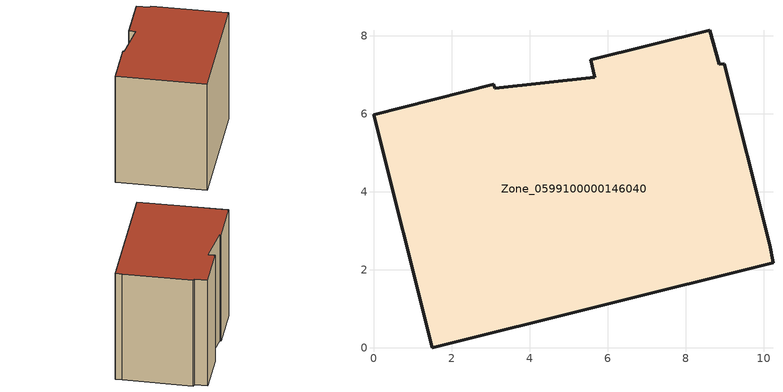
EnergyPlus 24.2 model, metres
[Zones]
Zone_0599100000146040
 floor ground (C_G): 8.98,7.28 10.15,2.65 10.23,2.18 1.5,0 0,5.98 3.09,6.75 3.11,6.66 5.67,6.93 5.56,7.38 8.62,8.14 8.85,7.27 z0
 wall outside (C_F): 0,5.98 1.5,0 10.23,2.18 10.15,2.65 8.98,7.28 8.85,7.27 8.62,8.14 5.56,7.38 5.67,6.93 3.11,6.66 3.09,6.75 0,5.98 z0:8.24
 roof outside (C_R): 10.23,2.18 10.15,2.65 8.98,7.28 8.85,7.27 8.62,8.14 5.56,7.38 5.67,6.93 3.11,6.66 3.09,6.75 0,5.98 1.5,0 z8.24
[BUILDING]
Pand.0599100000146040: North Axis=0; Terrain=City; Loads Convergence Tolerance Value=0.04; Temperature Convergence Tolerance Value=0.4; Solar Distribution=FullExterior; Maximum Number of Warmup Days=25; Minimum Number of Warmup Days=1
[Site:Location]
Rotterdam.The.Hague.AP_ZH_NLD Design_Conditions: Latitude=51.96; Longitude=4.45; Time Zone=1; Elevation=-4.5
[SITE:GROUNDTEMPERATURE:BUILDINGSURFACE]
18, 18, 18, 18, 18, 18, 18, 18, 18, 18, 18, 18
[MATERIAL] Thermal Absorptance=0.9; Solar Absorptance=0.7; Visible Absorptance=0.7
Name | Roughness | Thickness | Conductivity | Density | Specific Heat
G.TC.1965-1974 | MediumSmooth | 0.15 | 0.882353 | 540 | 1210
F.TC.1965-1974 | Rough | 0.3 | 0.697674 | 1920 | 840
R.TC.1965-1974 | MediumRough | 0.2 | 0.232558 | 1500 | 1000
[CONSTRUCTION]
C_G: G.TC.1965-1974
C_F: F.TC.1965-1974
C_R: R.TC.1965-1974
[ZONE]
Zone_0599100000146040: Type=1; Multiplier=1; Ceiling Height=Autocalculate; Volume=Autocalculate; Floor Area=autocalculate; Part of Total Floor Area=Yes
[ZONEINFILTRATION:DESIGNFLOWRATE]
Infil_Zone_0599100000146040: Zone or ZoneList or Space or SpaceList=Zone_0599100000146040; Schedule=AlwaysOn; Design Flow Rate Calculation Method=Flow/Area; Flow Rate per Floor Area=0.003; Constant Term Coefficient=1; Temperature Term Coefficient=0; Velocity Term Coefficient=0; Velocity Squared Term Coefficient=0
[HVACTEMPLATE:ZONE:IDEALLOADSAIRSYSTEM]
Zone_0599100000146040: Maximum Heating Supply Air Temperature=50; Minimum Cooling Supply Air Temperature=13; Maximum Heating Supply Air Humidity Ratio=0.0156; Minimum Cooling Supply Air Humidity Ratio=0.0077; Heating Limit=NoLimit; Cooling Limit=NoLimit; Dehumidification Control Type=ConstantSensibleHeatRatio; Cooling Sensible Heat Ratio=0.7; Dehumidification Setpoint=60; Humidification Control Type=None; Humidification Setpoint=30; Outdoor Air Method=None; Outdoor Air Flow Rate per Person=0.00944; Outdoor Air Flow Rate per Zone Floor Area=0; Outdoor Air Flow Rate per Zone=0; Demand Controlled Ventilation Type=None; Outdoor Air Economizer Type=NoEconomizer; Heat Recovery Type=None; Sensible Heat Recovery Effectiveness=0.7; Latent Heat Recovery Effectiveness=0.65
[ZONECONTROL:THERMOSTAT]
ThermostatControl_Zone_0599100000146040: Zone or ZoneList=Zone_0599100000146040; Control Type Schedule=DualSetpointControlType; Control 1=Thermostat_Zone_0599100000146040; Temperature Difference Between Cutout And Setpoint=0
[THERMOSTATSETPOINT:DUALSETPOINT]
Thermostat_Zone_0599100000146040: Heating Setpoint Temperature Schedule=HeatingSetpoint_Zone_0599100000146040; Cooling Setpoint Temperature Schedule=CoolingSetpoint_Zone_0599100000146040
[SCHEDULE:COMPACT]
HeatingSetpoint_Zone_0599100000146040: Through: 12/31, For: AllDays, Until: 24:00, 21
CoolingSetpoint_Zone_0599100000146040: Through: 12/31, For: AllDays, Until: 24:00, 24
DualSetpointControlType: Through: 12/31, For: AllDays, Until: 24:00, 4
AlwaysOn: Through: 12/31, For: AllDays, Until: 24:00, 1
